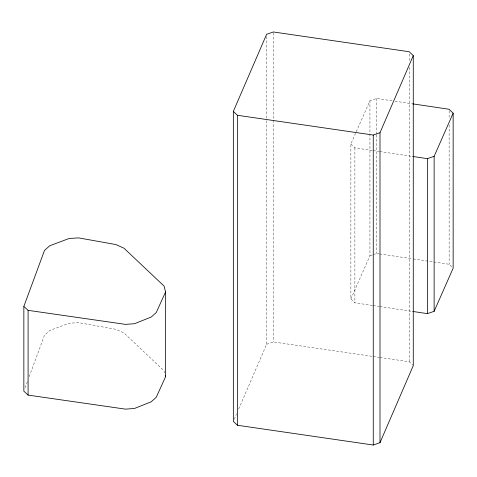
<?xml version="1.0" encoding="UTF-8"?>
<svg xmlns="http://www.w3.org/2000/svg" width="477" height="477" viewBox="0 0 477 477"><rect width="100%" height="100%" fill="white"/><g stroke="black" fill="none" stroke-linecap="round" stroke-linejoin="round"><path stroke-width="0.36" stroke-dasharray="2.38 1.79" d="M25.126 387.723L27.422 381.499M29.204 376.663L44.498 335.164L49.799 330.478L69.147 323.251L78.604 322.649L115.792 329.291L124.002 332.982L164.088 370.879L164.583 372.829M234.231 419.313L236.586 413.857M238.643 409.081L266.625 344.281L266.625 120.741M372.459 305.447L354.882 302.829L350.875 298.918L350.875 143.923L355.937 132.469M356.236 131.795L369.937 100.802L376.699 98.495L392.064 100.784M350.875 298.918L369.937 255.797L369.937 100.802M266.625 344.281L273.363 341.949L372.507 356.379M369.937 255.797L372.638 254.873M373.318 254.64L376.699 253.484L378.893 253.812M373.241 356.486L379.12 357.345M379.853 357.452L409.23 361.727L412.766 365.138M394.992 101.219L411.818 103.724M350.875 143.923L354.882 147.84L372.459 150.458M373.193 150.565L379.048 151.442M379.781 151.549L412.003 156.355M379.626 253.919L412.551 258.82M413.285 258.928L449.137 264.264L452.649 267.686M373.193 305.56L379.048 306.431M379.781 306.538L412.003 311.344M449.137 110.765L449.137 118.958M449.137 124.92L449.137 264.264M409.23 53.979L409.23 62.177M409.23 67.388L409.23 361.727M376.699 98.495L376.699 134.264M376.699 135.009L376.699 253.484M354.882 147.84L354.882 302.829M273.363 32.716L273.363 341.949M266.625 36.538L266.625 119.995"/><path stroke-width="0.72" d="M23.85 306.425L44.498 250.407L49.799 245.715L69.147 238.488L78.604 237.892L115.792 244.528L124.002 248.219L164.088 286.117L165.579 291.966L165.579 376.723L156.277 397.24L151.269 401.783L134.46 408.479L125.463 409.135L28.089 395.099L23.85 391.182L23.85 306.425L28.089 310.342L125.463 324.372L134.46 323.716L151.269 317.02L156.277 312.483L165.579 291.966M233.342 111.374L266.625 34.302L273.363 31.971L409.23 51.743L413.273 55.642L413.273 365.626L379.996 442.698L373.258 445.029L237.391 425.257L233.342 421.358L233.342 111.374L237.391 115.279L373.258 135.051L379.996 132.719L413.273 55.642M412.73 311.451L427.38 313.633L434.13 311.326L434.13 156.337L453.15 113.186L449.137 109.275L412.551 103.831M434.13 311.326L453.15 268.175L453.15 113.186M412.73 156.462L427.38 158.644L434.13 156.337M165.245 375.423L165.579 376.723M427.38 158.644L427.38 313.633M379.996 132.719L379.996 442.698M373.258 135.051L373.258 445.029M237.391 115.279L237.391 425.257M28.089 310.342L28.089 395.099"/></g></svg>
